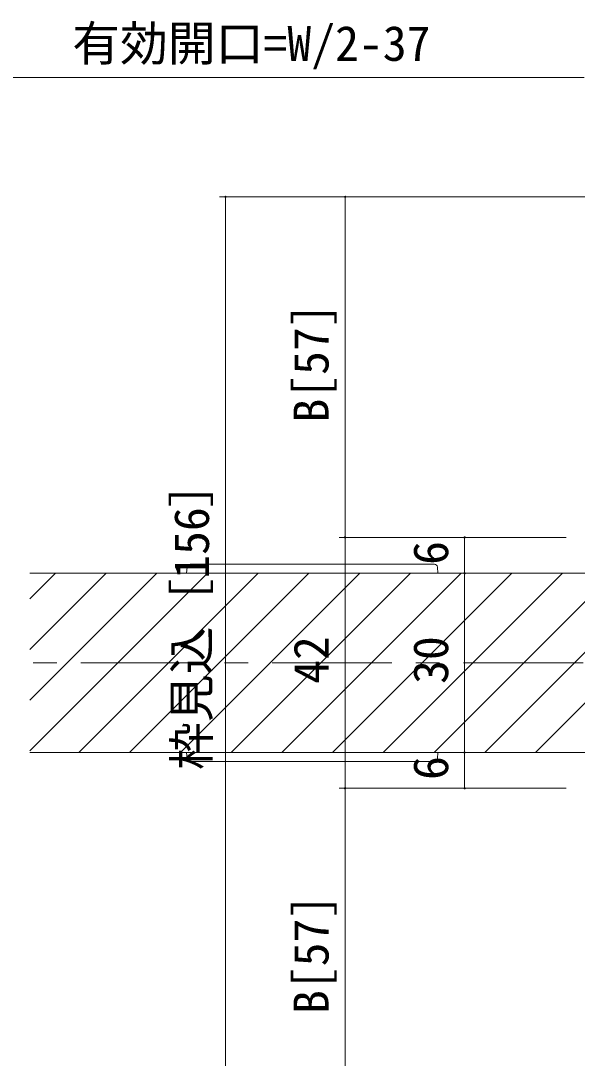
# Model space of a CAD drawing. Units: millimetres, scale not verified. Extents: x -1188 to -198, y -840 to 760.
# Drawn here: x -475.8 to -382.7, y -574 to -400.3 of the extents above; entities that cross this region are included whole.
import ezdxf
from ezdxf.enums import TextEntityAlignment as Align

# ---------------------------------------------------------------- set-up
doc = ezdxf.new("R2010")
doc.units = ezdxf.units.MM
doc.header["$LTSCALE"] = 4
doc.linetypes.add('CHAIN1', pattern=[8, 5, -1, 1, -1])
for name, color, linetype, lineweight in [('0-3_YKK_D', 6, 'Continuous', 9), ('0-5_YKK_12', 2, 'Continuous', 9), ('0-8_YKK_13', 4, 'Continuous', 9)]:
    doc.layers.add(name, color=color, linetype=linetype, lineweight=lineweight)
doc.styles.add('ＭＳ ゴシック', font='')
doc.styles.get('ＭＳ ゴシック').set_extended_font_data('MS Gothic')

msp = doc.modelspace()

# ---------------------------------------------------------------- linework, layer by layer
at = {"layer": '0-3_YKK_D'}
for p, q in [((-381.557, -409.82), (-503.557, -409.82)), ((-380.557, -429.82), (-442.557, -429.82)), ((-441.557, -429.82), (-441.557, -585.82)), ((-380.557, -429.82), (-422.557, -429.82)), ((-421.557, -429.82), (-421.557, -486.82)), ((-384.557, -486.82), (-422.557, -486.82)), ((-384.557, -486.82), (-422.557, -486.82)), ((-421.557, -486.82), (-421.557, -528.82)), ((-384.557, -486.82), (-402.557, -486.82)), ((-401.557, -486.82), (-401.557, -492.82)), ((-384.557, -492.82), (-402.557, -492.82)), ((-384.557, -492.82), (-402.557, -492.82)), ((-401.557, -492.82), (-401.557, -522.82)), ((-384.557, -522.82), (-402.557, -522.82)), ((-384.557, -522.82), (-402.557, -522.82)), ((-401.557, -528.82), (-401.557, -522.82)), ((-384.557, -528.82), (-422.557, -528.82)), ((-384.557, -528.82), (-422.557, -528.82)), ((-421.557, -585.82), (-421.557, -528.82)), ((-384.557, -528.82), (-402.557, -528.82))]:
    msp.add_line(p, q, dxfattribs=at)
for centre, start, end in [((-441.557, -429.82), 90, 270), ((-441.557, -429.82), 270, 90), ((-421.557, -429.82), 90, 270), ((-421.557, -429.82), 270, 90), ((-421.557, -486.82), 90, 270), ((-421.557, -486.82), 90, 270), ((-421.557, -486.82), 270, 90), ((-421.557, -486.82), 270, 90), ((-401.557, -486.82), 90, 270), ((-401.557, -486.82), 270, 90), ((-401.557, -492.82), 90, 270), ((-401.557, -492.82), 90, 270), ((-401.557, -492.82), 270, 90), ((-401.557, -492.82), 270, 90), ((-401.557, -522.82), 90, 270), ((-401.557, -522.82), 90, 270), ((-401.557, -522.82), 270, 90), ((-401.557, -522.82), 270, 90), ((-421.557, -528.82), 90, 270), ((-421.557, -528.82), 90, 270), ((-421.557, -528.82), 270, 90), ((-421.557, -528.82), 270, 90), ((-401.557, -528.82), 90, 270), ((-401.557, -528.82), 270, 90)]:
    msp.add_arc(centre, 0.106, start, end, dxfattribs=at)
at = {"layer": '0-5_YKK_12'}
for p, q in [((-474.305, -492.82), (-380.357, -492.82)), ((-474.305, -522.559), (-444.566, -492.82)), ((-474.305, -514.074), (-453.051, -492.82)), ((-474.305, -505.589), (-461.537, -492.82)), ((-474.305, -497.103), (-470.022, -492.82)), ((-466.081, -522.82), (-436.081, -492.82)), ((-457.596, -522.82), (-427.596, -492.82)), ((-449.11, -522.82), (-419.11, -492.82)), ((-440.625, -522.82), (-410.625, -492.82)), ((-432.14, -522.82), (-402.14, -492.82)), ((-423.654, -522.82), (-393.654, -492.82)), ((-415.169, -522.82), (-385.169, -492.82)), ((-406.684, -522.82), (-377.844, -493.981)), ((-398.199, -522.82), (-377.057, -501.678)), ((-389.713, -522.82), (-377.057, -510.164)), ((-474.305, -522.82), (-380.357, -522.82))]:
    msp.add_line(p, q, dxfattribs=at)
at = {"layer": '0-5_YKK_12', "linetype": 'CHAIN1'}
msp.add_line((-753.745, -507.82), (-270.674, -507.82), dxfattribs=at)
at = {"layer": '0-8_YKK_13'}
for p, q in [((-406.619, -491.32), (-447.495, -491.32)), ((-447.994, -491.79), (-448.057, -492.82)), ((-448.057, -492.82), (-447.059, -492.82)), ((-447.059, -492.82), (-434.057, -492.82)), ((-407.055, -492.82), (-431.057, -492.82)), ((-448.057, -522.82), (-447.059, -522.82)), ((-447.994, -523.851), (-448.057, -522.82)), ((-406.619, -524.32), (-447.495, -524.32)), ((-447.059, -522.82), (-434.057, -522.82)), ((-407.055, -522.82), (-431.057, -522.82))]:
    msp.add_line(p, q, dxfattribs=at)
for points in [[(-407.055, -492.82), (-406.057, -492.82), (-406.12, -491.79)], [(-407.055, -522.82), (-406.057, -522.82), (-406.12, -523.851)]]:
    msp.add_lwpolyline(points, dxfattribs=at)
for centre, start, end in [((-447.495, -491.82), 90, 176.49998), ((-406.619, -491.82), 3.5, 90), ((-447.495, -523.82), 183.5, 270), ((-406.619, -523.82), 270, 356.49998)]:
    msp.add_arc(centre, 0.5, start, end, dxfattribs=at)

# ---------------------------------------------------------------- texts
at = {"layer": '0-3_YKK_D', "color": 4, "style": 'ＭＳ ゴシック'}
msp.add_text('有効開口=W/2-37', height=5.865, dxfattribs=at).set_placement((-467.197, -408.82), align=Align.BOTTOM_LEFT)
for s, p in [('B[57]', (-422.557, -467.6)), ('枠見込［156］', (-442.557, -525.74)), ('6', (-402.557, -491.42)), ('42', (-422.557, -511.34)), ('30', (-402.557, -511.34)), ('6', (-402.557, -527.42)), ('B[57]', (-422.557, -566.6))]:
    msp.add_text(s, height=5.865, rotation=90, dxfattribs=at).set_placement(p, align=Align.BOTTOM_LEFT)

doc.saveas('drawing.dxf')
